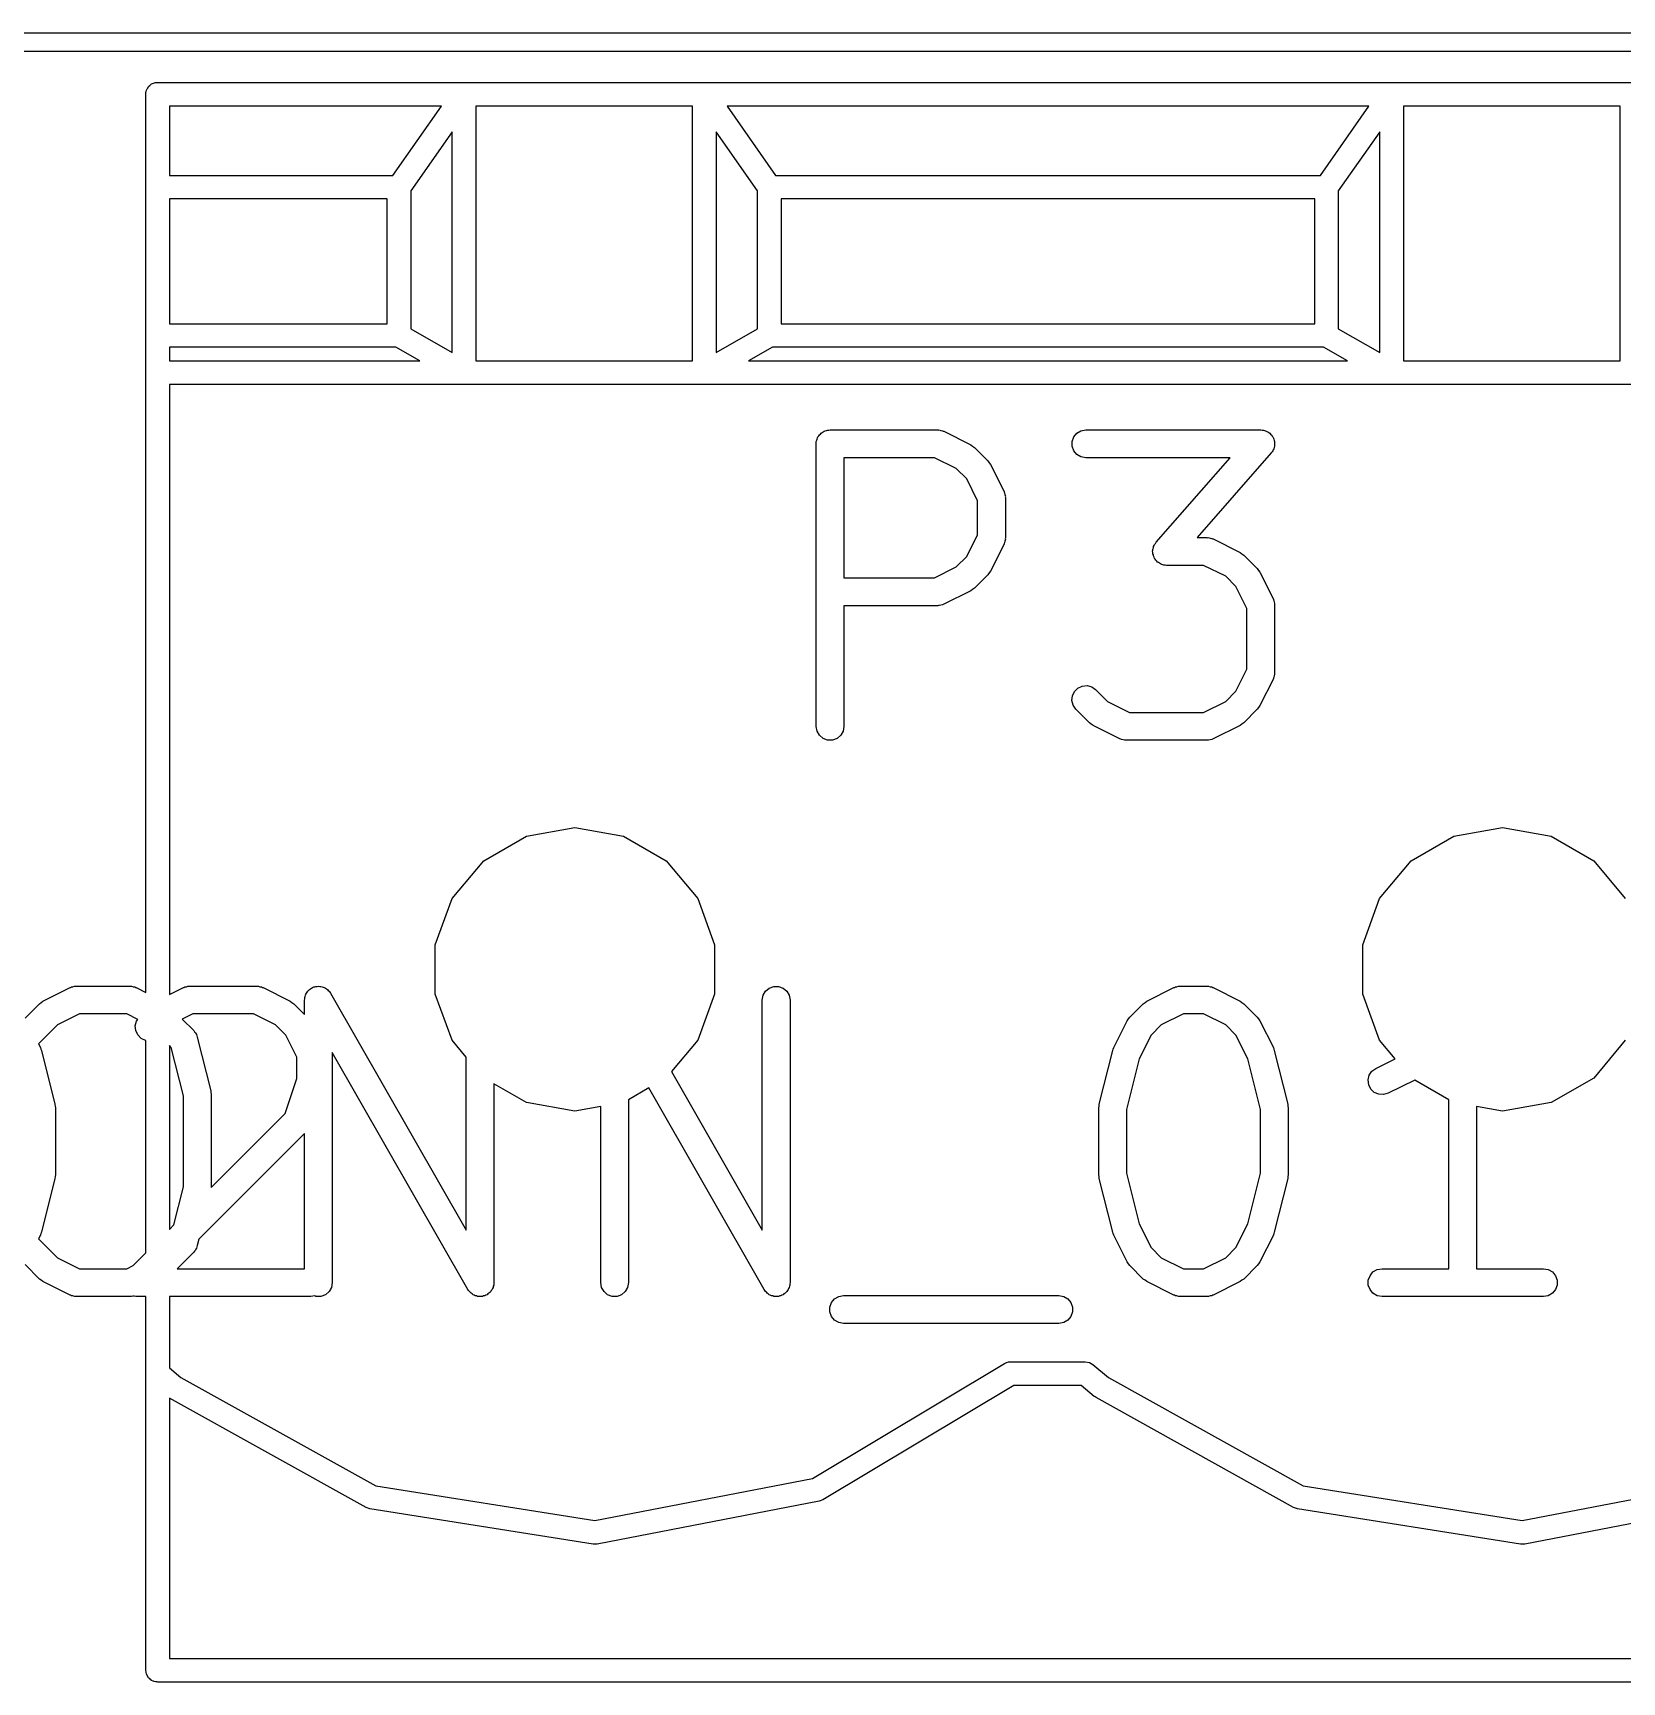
# Model space of a CAD drawing. Extents: x 10 to 287, y -200 to -10.
# Drawn here: x 142.58 to 151.14, y -38.84 to -29.95 of the extents above; entities that cross this region are included whole.
import ezdxf

# ---------------------------------------------------------------- set-up
doc = ezdxf.new("R2010")
doc.units = 0
doc.header["$MEASUREMENT"] = 0
doc.layers.add('BLACK', color=7, linetype='CONTINUOUS')

msp = doc.modelspace()

# ---------------------------------------------------------------- linework, layer by layer
at = {"layer": 'Black'}
for p, q in [((74.5, -29.95), (212, -29.95)), ((211.95, -30.05), (74.55, -30.05)), ((143.201, -30.2392), (143.208, -30.2332)), ((143.208, -30.2332), (143.209, -30.2324)), ((143.209, -30.2324), (143.21, -30.2318)), ((143.21, -30.2318), (143.218, -30.225)), ((143.218, -30.225), (143.228, -30.2214)), ((143.228, -30.2213), (143.239, -30.2175)), ((143.228, -30.2214), (143.228, -30.2213)), ((143.228, -30.2213), (143.228, -30.2213)), ((143.239, -30.2175), (143.261, -30.2175)), ((143.261, -30.2175), (143.261, -30.2175)), ((143.261, -30.2175), (144.902, -30.2175)), ((144.902, -30.2175), (146.198, -30.2175)), ((146.198, -30.2175), (149.449, -30.2175)), ((149.449, -30.2175), (149.902, -30.2175)), ((149.902, -30.2175), (151.198, -30.2175)), ((143.186, -30.28), (143.187, -30.2745)), ((143.186, -35.1241), (143.186, -30.28)), ((143.187, -30.27), (143.189, -30.2657)), ((143.187, -30.2745), (143.187, -30.27)), ((143.189, -30.2657), (143.19, -30.2583)), ((143.19, -30.2583), (143.194, -30.2518)), ((143.194, -30.2518), (143.195, -30.2492)), ((143.195, -30.2492), (143.197, -30.2472)), ((143.197, -30.2472), (143.201, -30.2392)), ((143.314, -30.3445), (143.314, -30.7179)), ((144.78, -30.3445), (143.314, -30.3445)), ((144.519, -30.7179), (144.78, -30.3445)), ((144.966, -30.3445), (144.966, -31.7186)), ((146.134, -30.3445), (144.966, -30.3445)), ((146.134, -31.7186), (146.134, -30.3445)), ((146.651, -30.3445), (146.32, -30.3445)), ((146.32, -30.3445), (146.581, -30.7179)), ((149.78, -30.3445), (146.651, -30.3445)), ((149.519, -30.7179), (149.78, -30.3445)), ((149.966, -30.3445), (149.966, -31.7186)), ((151.134, -30.3445), (149.966, -30.3445)), ((151.134, -31.7186), (151.134, -30.3445)), ((144.839, -30.4823), (144.615, -30.8014)), ((144.839, -31.6726), (144.839, -30.4823)), ((146.485, -30.8014), (146.261, -30.4823)), ((146.261, -30.4823), (146.261, -31.6726)), ((149.839, -30.4823), (149.615, -30.8014)), ((149.839, -31.6726), (149.839, -30.4823)), ((143.314, -30.7179), (144.519, -30.7179)), ((146.581, -30.7179), (149.449, -30.7179)), ((149.449, -30.7179), (149.519, -30.7179)), ((143.314, -30.8449), (143.314, -31.518)), ((144.488, -30.8449), (143.314, -30.8449)), ((144.488, -31.518), (144.488, -30.8449)), ((144.615, -30.8014), (144.615, -31.5447)), ((146.485, -31.5447), (146.485, -30.8014)), ((146.651, -30.8449), (146.612, -30.8449)), ((146.612, -30.8449), (146.612, -31.518)), ((149.449, -30.8449), (146.651, -30.8449)), ((149.488, -30.8449), (149.449, -30.8449)), ((149.488, -31.518), (149.488, -30.8449)), ((149.615, -30.8014), (149.615, -31.5447)), ((143.314, -31.518), (144.488, -31.518)), ((144.615, -31.5447), (144.839, -31.6726)), ((146.261, -31.6726), (146.485, -31.5447)), ((146.612, -31.518), (149.449, -31.518)), ((149.449, -31.518), (149.488, -31.518)), ((149.615, -31.5447), (149.839, -31.6726)), ((144.535, -31.645), (143.314, -31.645)), ((143.314, -31.645), (143.314, -31.7186)), ((144.664, -31.7186), (144.535, -31.645)), ((146.565, -31.645), (146.436, -31.7186)), ((146.651, -31.645), (146.565, -31.645)), ((149.535, -31.645), (146.651, -31.645)), ((149.664, -31.7186), (149.535, -31.645)), ((143.314, -31.7186), (144.552, -31.7186)), ((144.552, -31.7186), (144.664, -31.7186)), ((144.966, -31.7186), (146.134, -31.7186)), ((146.436, -31.7186), (146.548, -31.7186)), ((146.548, -31.7186), (149.449, -31.7186)), ((149.449, -31.7186), (149.552, -31.7186)), ((149.552, -31.7186), (149.664, -31.7186)), ((149.966, -31.7186), (151.134, -31.7186)), ((144.552, -31.8456), (143.314, -31.8456)), ((143.314, -31.8456), (143.314, -35.1361)), ((144.902, -31.8456), (144.552, -31.8456)), ((146.198, -31.8456), (144.902, -31.8456)), ((146.548, -31.8456), (146.198, -31.8456)), ((146.651, -31.8456), (146.548, -31.8456)), ((149.552, -31.8456), (146.651, -31.8456)), ((149.902, -31.8456), (149.552, -31.8456)), ((151.198, -31.8456), (149.902, -31.8456)), ((146.827, -32.108), (146.833, -32.1047)), ((146.833, -32.1047), (146.838, -32.1005)), ((146.838, -32.1005), (146.844, -32.0982)), ((146.844, -32.0982), (146.849, -32.095)), ((146.849, -32.095), (146.856, -32.0938)), ((146.856, -32.0938), (146.862, -32.0916)), ((146.862, -32.0916), (146.869, -32.0916)), ((146.869, -32.0916), (146.875, -32.0904)), ((146.875, -32.0904), (147.456, -32.0904)), ((147.456, -32.0904), (147.46, -32.0912)), ((147.46, -32.0912), (147.464, -32.0909)), ((147.464, -32.0909), (147.473, -32.0934)), ((147.473, -32.0934), (147.481, -32.095)), ((147.481, -32.095), (147.485, -32.0971)), ((147.485, -32.0971), (147.489, -32.0983)), ((147.489, -32.0983), (147.634, -32.1709)), ((148.206, -32.108), (148.228, -32.095)), ((148.228, -32.095), (148.254, -32.0904)), ((148.254, -32.0904), (149.197, -32.0904)), ((149.197, -32.0904), (149.205, -32.0917)), ((149.205, -32.0917), (149.212, -32.0919)), ((149.212, -32.0919), (149.217, -32.0939)), ((149.217, -32.0939), (149.223, -32.095)), ((149.223, -32.095), (149.229, -32.0986)), ((149.229, -32.0986), (149.236, -32.1013)), ((149.236, -32.1013), (149.241, -32.1051)), ((146.8, -32.1654), (146.801, -32.159)), ((146.8, -33.6894), (146.8, -32.1654)), ((146.801, -32.1524), (146.804, -32.1462)), ((146.801, -32.159), (146.801, -32.1524)), ((146.804, -32.1462), (146.805, -32.1398)), ((146.805, -32.1398), (146.808, -32.1341)), ((146.808, -32.1341), (146.81, -32.1279)), ((146.81, -32.1279), (146.814, -32.1229)), ((146.814, -32.1229), (146.818, -32.1172)), ((146.818, -32.1172), (146.823, -32.113)), ((146.823, -32.113), (146.827, -32.108)), ((147.634, -32.1709), (147.644, -32.1781)), ((147.644, -32.1781), (147.654, -32.185)), ((147.654, -32.185), (147.726, -32.2575)), ((148.18, -32.1524), (148.189, -32.1279)), ((148.18, -32.1785), (148.18, -32.1524)), ((148.189, -32.2029), (148.18, -32.1785)), ((148.189, -32.1279), (148.206, -32.108)), ((149.241, -32.1051), (149.246, -32.108)), ((149.246, -32.108), (149.25, -32.1136)), ((149.25, -32.1136), (149.256, -32.1184)), ((149.256, -32.1184), (149.259, -32.1235)), ((149.259, -32.1235), (149.262, -32.1279)), ((149.262, -32.1279), (149.265, -32.1348)), ((149.267, -32.1925), (149.264, -32.1975)), ((149.265, -32.1348), (149.268, -32.1412)), ((149.269, -32.1853), (149.267, -32.1925)), ((149.268, -32.1412), (149.269, -32.147)), ((149.269, -32.147), (149.271, -32.1524)), ((149.271, -32.1785), (149.269, -32.1853)), ((149.271, -32.1524), (149.271, -32.1597)), ((149.271, -32.1597), (149.272, -32.167)), ((149.272, -32.167), (149.271, -32.1727)), ((149.271, -32.1727), (149.271, -32.1785)), ((146.95, -32.2404), (146.95, -32.8887)), ((147.438, -32.2404), (146.95, -32.2404)), ((147.556, -32.2996), (147.438, -32.2404)), ((147.726, -32.2575), (147.733, -32.2674)), ((147.733, -32.2674), (147.741, -32.277)), ((147.741, -32.277), (147.813, -32.4222)), ((148.206, -32.2229), (148.189, -32.2029)), ((148.228, -32.2359), (148.206, -32.2229)), ((148.254, -32.2404), (148.228, -32.2359)), ((149.032, -32.2404), (148.254, -32.2404)), ((148.633, -32.6966), (149.032, -32.2404)), ((149.254, -32.2148), (148.855, -32.671)), ((149.258, -32.2085), (149.254, -32.2148)), ((149.262, -32.2029), (149.258, -32.2085)), ((149.264, -32.1975), (149.262, -32.2029)), ((147.612, -32.355), (147.556, -32.2996)), ((147.671, -32.4734), (147.612, -32.355)), ((147.813, -32.4222), (147.814, -32.4263)), ((147.814, -32.4263), (147.816, -32.4301)), ((147.816, -32.4301), (147.818, -32.4387)), ((147.818, -32.4387), (147.821, -32.4471)), ((147.821, -32.4471), (147.82, -32.4515)), ((147.82, -32.4515), (147.821, -32.4557)), ((147.821, -32.4557), (147.821, -32.6734)), ((147.671, -32.6557), (147.671, -32.4734)), ((147.612, -32.7741), (147.671, -32.6557)), ((147.813, -32.707), (147.741, -32.8521)), ((147.814, -32.7028), (147.813, -32.707)), ((147.816, -32.6991), (147.814, -32.7028)), ((147.818, -32.6904), (147.816, -32.6991)), ((147.821, -32.682), (147.818, -32.6904)), ((147.821, -32.6734), (147.82, -32.6777)), ((147.82, -32.6777), (147.821, -32.682)), ((148.616, -32.733), (148.618, -32.7261)), ((148.618, -32.7261), (148.619, -32.7189)), ((148.619, -32.7189), (148.622, -32.7139)), ((148.622, -32.7139), (148.624, -32.7085)), ((148.624, -32.7085), (148.629, -32.7029)), ((148.629, -32.7029), (148.633, -32.6966)), ((148.855, -32.671), (148.907, -32.671)), ((148.907, -32.671), (148.911, -32.6718)), ((148.911, -32.6718), (148.916, -32.6715)), ((148.916, -32.6715), (148.924, -32.674)), ((148.924, -32.674), (148.933, -32.6755)), ((148.933, -32.6755), (148.937, -32.6777)), ((148.937, -32.6777), (148.941, -32.6789)), ((148.941, -32.6789), (149.086, -32.7515)), ((147.556, -32.8295), (147.612, -32.7741)), ((148.614, -32.7444), (148.616, -32.7388)), ((148.616, -32.7517), (148.614, -32.7444)), ((148.616, -32.7388), (148.616, -32.733)), ((148.616, -32.759), (148.616, -32.7517)), ((148.618, -32.7645), (148.616, -32.759)), ((148.618, -32.7702), (148.618, -32.7645)), ((148.622, -32.7766), (148.618, -32.7702)), ((148.624, -32.7835), (148.622, -32.7766)), ((148.628, -32.7879), (148.624, -32.7835)), ((148.631, -32.793), (148.628, -32.7879)), ((148.637, -32.7978), (148.631, -32.793)), ((148.641, -32.8035), (148.637, -32.7978)), ((148.646, -32.8063), (148.641, -32.8035)), ((148.651, -32.8102), (148.646, -32.8063)), ((148.657, -32.8128), (148.651, -32.8102)), ((148.664, -32.8165), (148.657, -32.8128)), ((149.086, -32.7515), (149.095, -32.7586)), ((149.095, -32.7586), (149.105, -32.7655)), ((149.105, -32.7655), (149.178, -32.8381)), ((146.95, -32.8887), (147.438, -32.8887)), ((147.438, -32.8887), (147.556, -32.8295)), ((147.726, -32.8716), (147.654, -32.9442)), ((147.733, -32.8618), (147.726, -32.8716)), ((147.741, -32.8521), (147.733, -32.8618)), ((148.669, -32.8175), (148.664, -32.8165)), ((148.675, -32.8196), (148.669, -32.8175)), ((148.682, -32.8197), (148.675, -32.8196)), ((148.689, -32.821), (148.682, -32.8197)), ((148.889, -32.821), (148.689, -32.821)), ((149.008, -32.8802), (148.889, -32.821)), ((149.063, -32.9356), (149.008, -32.8802)), ((149.178, -32.8381), (149.185, -32.848)), ((149.185, -32.848), (149.192, -32.8576)), ((149.192, -32.8576), (149.265, -33.0027)), ((147.634, -32.9582), (147.489, -33.0308)), ((147.644, -32.9511), (147.634, -32.9582)), ((147.654, -32.9442), (147.644, -32.9511)), ((149.122, -33.054), (149.063, -32.9356)), ((147.456, -33.0387), (146.95, -33.0387)), ((146.95, -33.0387), (146.95, -33.6894)), ((147.46, -33.038), (147.456, -33.0387)), ((147.464, -33.0382), (147.46, -33.038)), ((147.473, -33.0357), (147.464, -33.0382)), ((147.481, -33.0342), (147.473, -33.0357)), ((147.485, -33.032), (147.481, -33.0342)), ((147.489, -33.0308), (147.485, -33.032)), ((149.122, -33.3814), (149.122, -33.054)), ((149.265, -33.0027), (149.266, -33.0069)), ((149.266, -33.0069), (149.268, -33.0106)), ((149.268, -33.0106), (149.269, -33.0193)), ((149.269, -33.0193), (149.272, -33.0277)), ((149.272, -33.0277), (149.272, -33.032)), ((149.272, -33.032), (149.272, -33.0363)), ((149.272, -33.0363), (149.272, -33.3991)), ((149.063, -33.4999), (149.122, -33.3814)), ((149.265, -33.4327), (149.192, -33.5778)), ((149.266, -33.4285), (149.265, -33.4327)), ((149.268, -33.4248), (149.266, -33.4285)), ((149.269, -33.4161), (149.268, -33.4248)), ((149.272, -33.4077), (149.269, -33.4161)), ((149.272, -33.3991), (149.272, -33.4034)), ((149.272, -33.4034), (149.272, -33.4077)), ((148.179, -33.5508), (148.182, -33.5249)), ((148.182, -33.5249), (148.193, -33.5013)), ((148.193, -33.5013), (148.211, -33.4828)), ((148.211, -33.4828), (148.235, -33.4718)), ((148.235, -33.4718), (148.261, -33.4696)), ((148.261, -33.4696), (148.286, -33.4763)), ((148.286, -33.4763), (148.307, -33.4913)), ((148.307, -33.4913), (148.371, -33.5552)), ((149.008, -33.5552), (149.063, -33.4999)), ((148.186, -33.576), (148.179, -33.5508)), ((148.201, -33.5973), (148.186, -33.576)), ((148.274, -33.6699), (148.201, -33.5973)), ((148.371, -33.5552), (148.489, -33.6144)), ((148.489, -33.6144), (148.889, -33.6144)), ((148.889, -33.6144), (149.008, -33.5552)), ((149.178, -33.5973), (149.105, -33.6699)), ((149.185, -33.5875), (149.178, -33.5973)), ((149.192, -33.5778), (149.185, -33.5875)), ((146.805, -33.7151), (146.8, -33.6894)), ((146.95, -33.6894), (146.946, -33.7151)), ((148.283, -33.6768), (148.274, -33.6699)), ((148.293, -33.6839), (148.283, -33.6768)), ((148.438, -33.7565), (148.293, -33.6839)), ((149.086, -33.6839), (148.941, -33.7565)), ((149.095, -33.6768), (149.086, -33.6839)), ((149.105, -33.6699), (149.095, -33.6768)), ((146.818, -33.7376), (146.805, -33.7151)), ((146.838, -33.7544), (146.818, -33.7376)), ((146.862, -33.7633), (146.838, -33.7544)), ((146.888, -33.7633), (146.862, -33.7633)), ((146.913, -33.7544), (146.888, -33.7633)), ((146.933, -33.7376), (146.913, -33.7544)), ((146.946, -33.7151), (146.933, -33.7376)), ((148.442, -33.7577), (148.438, -33.7565)), ((148.446, -33.7599), (148.442, -33.7577)), ((148.455, -33.7614), (148.446, -33.7599)), ((148.463, -33.7639), (148.455, -33.7614)), ((148.467, -33.7637), (148.463, -33.7639)), ((148.472, -33.7644), (148.467, -33.7637)), ((148.907, -33.7644), (148.472, -33.7644)), ((148.911, -33.7637), (148.907, -33.7644)), ((148.916, -33.7639), (148.911, -33.7637)), ((148.924, -33.7614), (148.916, -33.7639)), ((148.933, -33.7599), (148.924, -33.7614)), ((148.937, -33.7577), (148.933, -33.7599)), ((148.941, -33.7565), (148.937, -33.7577)), ((145.238, -34.2812), (145.5, -34.2351)), ((145.5, -34.2351), (145.762, -34.2812)), ((150.238, -34.2812), (150.5, -34.2351)), ((150.5, -34.2351), (150.762, -34.2812)), ((145.008, -34.414), (145.238, -34.2812)), ((145.762, -34.2812), (145.992, -34.414)), ((150.008, -34.414), (150.238, -34.2812)), ((150.762, -34.2812), (150.992, -34.414)), ((144.838, -34.6175), (145.008, -34.414)), ((145.992, -34.414), (146.162, -34.6175)), ((149.838, -34.6175), (150.008, -34.414)), ((150.992, -34.414), (151.162, -34.6175)), ((144.747, -34.8672), (144.838, -34.6175)), ((146.162, -34.6175), (146.253, -34.8672)), ((149.747, -34.8672), (149.838, -34.6175)), ((144.747, -35.1328), (144.747, -34.8672)), ((146.253, -34.8672), (146.253, -35.1328)), ((149.747, -35.1328), (149.747, -34.8672)), ((142.632, -35.1709), (142.778, -35.0983)), ((142.778, -35.0983), (142.782, -35.0971)), ((142.782, -35.0971), (142.785, -35.095)), ((142.785, -35.095), (142.794, -35.0934)), ((142.794, -35.0934), (142.803, -35.0909)), ((142.803, -35.0909), (142.807, -35.0912)), ((142.807, -35.0912), (142.811, -35.0904)), ((142.811, -35.0904), (143.101, -35.0904)), ((143.101, -35.0904), (143.106, -35.0912)), ((143.106, -35.0912), (143.11, -35.0909)), ((143.11, -35.0909), (143.118, -35.0934)), ((143.118, -35.0934), (143.127, -35.095)), ((143.127, -35.095), (143.131, -35.0971)), ((143.131, -35.0971), (143.135, -35.0983)), ((143.135, -35.0983), (143.186, -35.1241)), ((143.314, -35.1361), (143.389, -35.0983)), ((143.389, -35.0983), (143.393, -35.0971)), ((143.393, -35.0971), (143.397, -35.095)), ((143.397, -35.095), (143.406, -35.0934)), ((143.406, -35.0934), (143.414, -35.0909)), ((143.414, -35.0909), (143.418, -35.0912)), ((143.418, -35.0912), (143.423, -35.0904)), ((143.423, -35.0904), (143.785, -35.0904)), ((143.785, -35.0904), (143.79, -35.0912)), ((143.79, -35.0912), (143.794, -35.0909)), ((143.794, -35.0909), (143.802, -35.0934)), ((143.802, -35.0934), (143.811, -35.095)), ((143.811, -35.095), (143.815, -35.0971)), ((143.815, -35.0971), (143.819, -35.0983)), ((143.819, -35.0983), (143.964, -35.1709)), ((144.05, -35.1339), (144.053, -35.1276)), ((144.053, -35.1276), (144.057, -35.1228)), ((144.057, -35.1228), (144.06, -35.1172)), ((144.06, -35.1172), (144.065, -35.1129)), ((144.065, -35.1129), (144.069, -35.1078)), ((144.069, -35.1078), (144.075, -35.1046)), ((144.075, -35.1046), (144.08, -35.1005)), ((144.08, -35.1005), (144.086, -35.0982)), ((144.086, -35.0982), (144.092, -35.0948)), ((144.092, -35.0948), (144.098, -35.0938)), ((144.098, -35.0938), (144.104, -35.0916)), ((144.104, -35.0916), (144.111, -35.0916)), ((144.111, -35.0916), (144.118, -35.0904)), ((144.118, -35.0904), (144.124, -35.0916)), ((144.124, -35.0916), (144.13, -35.0916)), ((144.13, -35.0916), (144.137, -35.0939)), ((144.137, -35.0939), (144.143, -35.0951)), ((144.143, -35.0951), (144.149, -35.0983)), ((144.149, -35.0983), (144.155, -35.1005)), ((144.155, -35.1005), (144.16, -35.1048)), ((144.16, -35.1048), (144.166, -35.1082)), ((144.166, -35.1082), (144.17, -35.1131)), ((144.17, -35.1131), (144.175, -35.1172)), ((144.175, -35.1172), (144.178, -35.123)), ((144.178, -35.123), (144.183, -35.1282)), ((144.183, -35.1282), (144.913, -36.407)), ((146.514, -35.1398), (146.527, -35.1172)), ((146.527, -35.1172), (146.547, -35.1005)), ((146.547, -35.1005), (146.572, -35.0916)), ((146.572, -35.0916), (146.598, -35.0916)), ((146.598, -35.0916), (146.622, -35.1005)), ((146.622, -35.1005), (146.642, -35.1172)), ((146.642, -35.1172), (146.655, -35.1398)), ((148.583, -35.1709), (148.728, -35.0983)), ((148.728, -35.0983), (148.733, -35.0971)), ((148.733, -35.0971), (148.736, -35.095)), ((148.736, -35.095), (148.745, -35.0934)), ((148.745, -35.0934), (148.753, -35.0909)), ((148.753, -35.0909), (148.758, -35.0912)), ((148.758, -35.0912), (148.762, -35.0904)), ((148.762, -35.0904), (148.907, -35.0904)), ((148.907, -35.0904), (148.911, -35.0912)), ((148.911, -35.0912), (148.916, -35.0909)), ((148.916, -35.0909), (148.924, -35.0934)), ((148.924, -35.0934), (148.933, -35.095)), ((148.933, -35.095), (148.937, -35.0971)), ((148.937, -35.0971), (148.941, -35.0983)), ((148.941, -35.0983), (149.086, -35.1709)), ((142.536, -35.2624), (142.613, -35.185)), ((142.613, -35.185), (142.623, -35.1781)), ((142.623, -35.1781), (142.632, -35.1709)), ((143.964, -35.1709), (143.974, -35.1781)), ((143.974, -35.1781), (143.984, -35.185)), ((143.984, -35.185), (144.042, -35.2438)), ((144.042, -35.1654), (144.044, -35.1588)), ((144.042, -35.2438), (144.042, -35.1654)), ((144.044, -35.1521), (144.046, -35.1461)), ((144.044, -35.1588), (144.044, -35.1521)), ((144.046, -35.1461), (144.047, -35.1398)), ((144.047, -35.1398), (144.05, -35.1339)), ((144.838, -35.3825), (144.747, -35.1328)), ((146.253, -35.1328), (146.162, -35.3825)), ((146.51, -35.1654), (146.514, -35.1398)), ((146.51, -36.407), (146.51, -35.1654)), ((146.655, -35.1398), (146.66, -35.1654)), ((146.66, -35.1654), (146.66, -36.6894)), ((148.491, -35.2575), (148.564, -35.185)), ((148.564, -35.185), (148.574, -35.1781)), ((148.574, -35.1781), (148.583, -35.1709)), ((149.086, -35.1709), (149.095, -35.1781)), ((149.095, -35.1781), (149.105, -35.185)), ((149.105, -35.185), (149.178, -35.2575)), ((149.838, -35.3825), (149.747, -35.1328)), ((142.71, -35.2996), (142.608, -35.4016)), ((142.829, -35.2404), (142.71, -35.2996)), ((143.084, -35.2404), (142.829, -35.2404)), ((143.143, -35.2701), (143.084, -35.2404)), ((143.13, -35.304), (143.137, -35.2789)), ((143.132, -35.33), (143.13, -35.304)), ((143.137, -35.2789), (143.143, -35.2701)), ((143.44, -35.2404), (143.383, -35.2688)), ((143.383, -35.2688), (143.445, -35.3301)), ((143.768, -35.2404), (143.44, -35.2404)), ((143.886, -35.2996), (143.768, -35.2404)), ((143.942, -35.355), (143.886, -35.2996)), ((148.405, -35.4222), (148.477, -35.277)), ((148.477, -35.277), (148.484, -35.2674)), ((148.484, -35.2674), (148.491, -35.2575)), ((148.661, -35.2996), (148.606, -35.355)), ((148.78, -35.2404), (148.661, -35.2996)), ((148.889, -35.2404), (148.78, -35.2404)), ((149.008, -35.2996), (148.889, -35.2404)), ((149.063, -35.355), (149.008, -35.2996)), ((149.178, -35.2575), (149.185, -35.2674)), ((149.185, -35.2674), (149.192, -35.277)), ((149.192, -35.277), (149.265, -35.4222)), ((143.143, -35.3536), (143.132, -35.33)), ((143.162, -35.372), (143.143, -35.3536)), ((143.185, -35.383), (143.162, -35.372)), ((143.186, -35.3831), (143.185, -35.383)), ((143.186, -36.5291), (143.186, -35.3831)), ((143.445, -35.3301), (143.449, -35.336)), ((143.449, -35.336), (143.454, -35.3412)), ((143.454, -35.3412), (143.456, -35.3466)), ((143.456, -35.3466), (143.46, -35.3514)), ((143.46, -35.3514), (143.462, -35.3584)), ((143.462, -35.3584), (143.464, -35.365)), ((143.464, -35.365), (143.537, -35.6552)), ((144.001, -35.4734), (143.942, -35.355)), ((144.913, -35.4727), (144.838, -35.3825)), ((146.162, -35.3825), (146.021, -35.5512)), ((148.606, -35.355), (148.542, -35.4819)), ((149.127, -35.4819), (149.063, -35.355)), ((149.921, -35.4818), (149.838, -35.3825)), ((151.162, -35.3825), (150.992, -35.586)), ((142.608, -35.4016), (142.619, -35.4222)), ((142.619, -35.4222), (142.621, -35.43)), ((142.621, -35.43), (142.624, -35.4375)), ((142.624, -35.4375), (142.697, -35.7278)), ((143.324, -35.4215), (143.314, -35.411)), ((143.314, -35.411), (143.314, -36.4021)), ((143.389, -35.6827), (143.324, -35.4215)), ((144.001, -35.5887), (144.001, -35.4734)), ((144.923, -36.7266), (144.192, -35.4478)), ((144.192, -35.4478), (144.192, -36.6894)), ((144.913, -36.407), (144.913, -35.4727)), ((148.326, -35.7278), (148.399, -35.4375)), ((148.399, -35.4375), (148.402, -35.43)), ((148.402, -35.43), (148.405, -35.4222)), ((148.542, -35.4819), (148.474, -35.7552)), ((149.195, -35.7552), (149.127, -35.4819)), ((149.265, -35.4222), (149.267, -35.43)), ((149.267, -35.43), (149.27, -35.4375)), ((149.27, -35.4375), (149.343, -35.7278)), ((149.817, -35.5338), (149.921, -35.4818)), ((146.021, -35.5512), (146.51, -36.407)), ((149.776, -35.5964), (149.782, -35.571)), ((149.782, -35.571), (149.796, -35.5493)), ((149.796, -35.5493), (149.817, -35.5338)), ((143.537, -35.6552), (143.538, -35.6644)), ((143.938, -35.7781), (144.001, -35.5887)), ((145.238, -35.7188), (145.063, -35.6177)), ((145.063, -35.6177), (145.063, -36.6894)), ((145.899, -35.6397), (145.789, -35.703)), ((146.52, -36.7266), (145.899, -35.6397)), ((149.779, -35.6222), (149.776, -35.5964)), ((149.79, -35.6455), (149.779, -35.6222)), ((149.809, -35.6634), (149.79, -35.6455)), ((150.027, -35.5966), (149.884, -35.6679)), ((150.211, -35.703), (150.027, -35.5966)), ((150.992, -35.586), (150.762, -35.7188)), ((142.697, -35.7278), (142.698, -35.737)), ((142.698, -35.737), (142.699, -35.746)), ((142.699, -35.746), (142.699, -36.1089)), ((143.389, -36.1722), (143.389, -35.6827)), ((143.538, -35.6644), (143.539, -35.6734)), ((143.539, -35.6734), (143.539, -36.1764)), ((145.5, -35.7649), (145.238, -35.7188)), ((145.639, -35.7404), (145.5, -35.7649)), ((145.639, -36.6894), (145.639, -35.7404)), ((145.789, -35.703), (145.789, -36.6894)), ((148.324, -35.746), (148.326, -35.737)), ((148.324, -36.1089), (148.324, -35.746)), ((148.326, -35.737), (148.326, -35.7278)), ((149.343, -35.7278), (149.343, -35.737)), ((149.343, -35.737), (149.345, -35.746)), ((149.345, -35.746), (149.345, -36.1089)), ((149.833, -35.6738), (149.809, -35.6634)), ((149.859, -35.6754), (149.833, -35.6738)), ((149.884, -35.6679), (149.859, -35.6754)), ((150.211, -36.6144), (150.211, -35.703)), ((150.5, -35.7649), (150.361, -35.7404)), ((150.361, -35.7404), (150.361, -36.6144)), ((150.762, -35.7188), (150.5, -35.7649)), ((143.539, -36.1764), (143.938, -35.7781)), ((148.474, -35.7552), (148.474, -36.0996)), ((149.195, -36.0996), (149.195, -35.7552)), ((144.042, -35.8854), (143.473, -36.4544)), ((144.042, -36.6144), (144.042, -35.8854)), ((148.474, -36.0996), (148.542, -36.373)), ((149.127, -36.373), (149.195, -36.0996)), ((142.697, -36.127), (142.624, -36.4173)), ((142.698, -36.1179), (142.697, -36.127)), ((142.699, -36.1089), (142.698, -36.1179)), ((143.338, -36.3778), (143.389, -36.1722)), ((148.326, -36.1179), (148.324, -36.1089)), ((148.326, -36.127), (148.326, -36.1179)), ((148.399, -36.4173), (148.326, -36.127)), ((149.343, -36.127), (149.27, -36.4173)), ((149.345, -36.1089), (149.343, -36.1179)), ((149.343, -36.1179), (149.343, -36.127)), ((148.542, -36.373), (148.606, -36.4999)), ((149.063, -36.4999), (149.127, -36.373)), ((142.619, -36.4327), (142.608, -36.4533)), ((142.608, -36.4533), (142.71, -36.5552)), ((142.621, -36.4248), (142.619, -36.4327)), ((142.624, -36.4173), (142.621, -36.4248)), ((143.314, -36.4021), (143.338, -36.3778)), ((143.473, -36.4544), (143.464, -36.4899)), ((148.402, -36.4248), (148.399, -36.4173)), ((148.405, -36.4327), (148.402, -36.4248)), ((148.477, -36.5778), (148.405, -36.4327)), ((149.265, -36.4327), (149.192, -36.5778)), ((149.267, -36.4248), (149.265, -36.4327)), ((149.27, -36.4173), (149.267, -36.4248)), ((143.119, -36.5969), (143.186, -36.5291)), ((143.445, -36.5247), (143.355, -36.6144)), ((143.449, -36.5189), (143.445, -36.5247)), ((143.454, -36.5137), (143.449, -36.5189)), ((143.456, -36.5083), (143.454, -36.5137)), ((143.46, -36.5034), (143.456, -36.5083)), ((143.462, -36.4965), (143.46, -36.5034)), ((143.464, -36.4899), (143.462, -36.4965)), ((148.606, -36.4999), (148.661, -36.5552)), ((149.008, -36.5552), (149.063, -36.4999)), ((142.613, -36.6699), (142.536, -36.5925)), ((142.71, -36.5552), (142.829, -36.6144)), ((142.829, -36.6144), (143.084, -36.6144)), ((143.084, -36.6144), (143.119, -36.5969)), ((143.355, -36.6144), (144.042, -36.6144)), ((148.484, -36.5875), (148.477, -36.5778)), ((148.491, -36.5973), (148.484, -36.5875)), ((148.564, -36.6699), (148.491, -36.5973)), ((148.661, -36.5552), (148.78, -36.6144)), ((148.78, -36.6144), (148.889, -36.6144)), ((148.889, -36.6144), (149.008, -36.5552)), ((149.178, -36.5973), (149.105, -36.6699)), ((149.185, -36.5875), (149.178, -36.5973)), ((149.192, -36.5778), (149.185, -36.5875)), ((149.786, -36.6519), (149.802, -36.632)), ((149.802, -36.632), (149.825, -36.619)), ((149.825, -36.619), (149.851, -36.6144)), ((149.851, -36.6144), (150.211, -36.6144)), ((150.361, -36.6144), (150.721, -36.6144)), ((150.721, -36.6144), (150.747, -36.619)), ((150.747, -36.619), (150.77, -36.632)), ((150.77, -36.632), (150.786, -36.6519)), ((142.623, -36.6768), (142.613, -36.6699)), ((142.632, -36.6839), (142.623, -36.6768)), ((142.778, -36.7565), (142.632, -36.6839)), ((144.188, -36.7151), (144.175, -36.7376)), ((144.192, -36.6894), (144.188, -36.7151)), ((144.927, -36.7318), (144.923, -36.7266)), ((145.053, -36.7272), (145.049, -36.7321)), ((145.055, -36.7209), (145.053, -36.7272)), ((145.059, -36.7151), (145.055, -36.7209)), ((145.06, -36.7088), (145.059, -36.7151)), ((145.062, -36.7028), (145.06, -36.7088)), ((145.063, -36.6894), (145.062, -36.6961)), ((145.062, -36.6961), (145.062, -36.7028)), ((145.644, -36.7151), (145.639, -36.6894)), ((145.657, -36.7376), (145.644, -36.7151)), ((145.784, -36.7151), (145.771, -36.7376)), ((145.789, -36.6894), (145.784, -36.7151)), ((146.524, -36.7318), (146.52, -36.7266)), ((146.65, -36.7272), (146.646, -36.7321)), ((146.652, -36.7209), (146.65, -36.7272)), ((146.655, -36.7151), (146.652, -36.7209)), ((146.656, -36.7088), (146.655, -36.7151)), ((146.659, -36.7028), (146.656, -36.7088)), ((146.66, -36.6894), (146.659, -36.6961)), ((146.659, -36.6961), (146.659, -36.7028)), ((148.574, -36.6768), (148.564, -36.6699)), ((148.583, -36.6839), (148.574, -36.6768)), ((148.728, -36.7565), (148.583, -36.6839)), ((149.086, -36.6839), (148.941, -36.7565)), ((149.095, -36.6768), (149.086, -36.6839)), ((149.105, -36.6699), (149.095, -36.6768)), ((149.777, -36.6764), (149.786, -36.6519)), ((149.777, -36.7025), (149.777, -36.6764)), ((149.786, -36.7269), (149.777, -36.7025)), ((149.802, -36.7469), (149.786, -36.7269)), ((150.786, -36.7269), (150.77, -36.7469)), ((150.786, -36.6519), (150.795, -36.6764)), ((150.795, -36.7025), (150.786, -36.7269)), ((150.795, -36.6764), (150.795, -36.7025)), ((142.782, -36.7577), (142.778, -36.7565)), ((142.785, -36.7599), (142.782, -36.7577)), ((142.794, -36.7614), (142.785, -36.7599)), ((142.803, -36.7639), (142.794, -36.7614)), ((142.807, -36.7637), (142.803, -36.7639)), ((142.811, -36.7644), (142.807, -36.7637)), ((143.101, -36.7644), (142.811, -36.7644)), ((143.106, -36.7637), (143.101, -36.7644)), ((143.11, -36.7639), (143.106, -36.7637)), ((143.116, -36.7621), (143.11, -36.7639)), ((143.123, -36.7627), (143.116, -36.7621)), ((143.132, -36.7644), (143.123, -36.7627)), ((143.186, -36.7644), (143.132, -36.7644)), ((143.186, -38.78), (143.186, -36.7644)), ((144.076, -36.7644), (143.314, -36.7644)), ((143.314, -36.7644), (143.314, -37.1489)), ((144.097, -36.7606), (144.076, -36.7644)), ((144.104, -36.7633), (144.097, -36.7606)), ((144.13, -36.7633), (144.104, -36.7633)), ((144.155, -36.7544), (144.13, -36.7633)), ((144.175, -36.7376), (144.155, -36.7544)), ((144.931, -36.7376), (144.927, -36.7318)), ((144.936, -36.7417), (144.931, -36.7376)), ((144.94, -36.7467), (144.936, -36.7417)), ((144.946, -36.7501), (144.94, -36.7467)), ((144.951, -36.7544), (144.946, -36.7501)), ((144.957, -36.7566), (144.951, -36.7544)), ((144.962, -36.7598), (144.957, -36.7566)), ((144.969, -36.761), (144.962, -36.7598)), ((144.975, -36.7633), (144.969, -36.761)), ((144.982, -36.7633), (144.975, -36.7633)), ((144.988, -36.7644), (144.982, -36.7633)), ((144.995, -36.7633), (144.988, -36.7644)), ((145.001, -36.7633), (144.995, -36.7633)), ((145.007, -36.7611), (145.001, -36.7633)), ((145.014, -36.76), (145.007, -36.7611)), ((145.019, -36.7567), (145.014, -36.76)), ((145.026, -36.7544), (145.019, -36.7567)), ((145.031, -36.7503), (145.026, -36.7544)), ((145.036, -36.7471), (145.031, -36.7503)), ((145.041, -36.742), (145.036, -36.7471)), ((145.046, -36.7376), (145.041, -36.742)), ((145.049, -36.7321), (145.046, -36.7376)), ((145.676, -36.7544), (145.657, -36.7376)), ((145.701, -36.7633), (145.676, -36.7544)), ((145.727, -36.7633), (145.701, -36.7633)), ((145.751, -36.7544), (145.727, -36.7633)), ((145.771, -36.7376), (145.751, -36.7544)), ((146.527, -36.7376), (146.524, -36.7318)), ((146.532, -36.7417), (146.527, -36.7376)), ((146.536, -36.7467), (146.532, -36.7417)), ((146.542, -36.7501), (146.536, -36.7467)), ((146.547, -36.7544), (146.542, -36.7501)), ((146.553, -36.7566), (146.547, -36.7544)), ((146.559, -36.7598), (146.553, -36.7566)), ((146.566, -36.761), (146.559, -36.7598)), ((146.572, -36.7633), (146.566, -36.761)), ((146.578, -36.7633), (146.572, -36.7633)), ((146.585, -36.7644), (146.578, -36.7633)), ((146.591, -36.7633), (146.585, -36.7644)), ((146.598, -36.7633), (146.591, -36.7633)), ((146.604, -36.7611), (146.598, -36.7633)), ((146.61, -36.76), (146.604, -36.7611)), ((146.616, -36.7567), (146.61, -36.76)), ((146.622, -36.7544), (146.616, -36.7567)), ((146.627, -36.7503), (146.622, -36.7544)), ((146.633, -36.7471), (146.627, -36.7503)), ((146.637, -36.742), (146.633, -36.7471)), ((146.642, -36.7376), (146.637, -36.742)), ((146.646, -36.7321), (146.642, -36.7376)), ((146.874, -36.8215), (146.883, -36.7971)), ((146.883, -36.7971), (146.9, -36.7771)), ((146.9, -36.7771), (146.922, -36.7641)), ((146.922, -36.7641), (146.948, -36.7596)), ((146.948, -36.7596), (148.109, -36.7596)), ((148.109, -36.7596), (148.135, -36.7641)), ((148.135, -36.7641), (148.157, -36.7771)), ((148.157, -36.7771), (148.174, -36.7971)), ((148.174, -36.7971), (148.183, -36.8215)), ((148.733, -36.7577), (148.728, -36.7565)), ((148.736, -36.7599), (148.733, -36.7577)), ((148.745, -36.7614), (148.736, -36.7599)), ((148.753, -36.7639), (148.745, -36.7614)), ((148.758, -36.7637), (148.753, -36.7639)), ((148.762, -36.7644), (148.758, -36.7637)), ((148.907, -36.7644), (148.762, -36.7644)), ((148.911, -36.7637), (148.907, -36.7644)), ((148.916, -36.7639), (148.911, -36.7637)), ((148.924, -36.7614), (148.916, -36.7639)), ((148.933, -36.7599), (148.924, -36.7614)), ((148.937, -36.7577), (148.933, -36.7599)), ((148.941, -36.7565), (148.937, -36.7577)), ((149.825, -36.7599), (149.802, -36.7469)), ((149.851, -36.7644), (149.825, -36.7599)), ((150.721, -36.7644), (149.851, -36.7644)), ((150.747, -36.7599), (150.721, -36.7644)), ((150.77, -36.7469), (150.747, -36.7599)), ((146.874, -36.8476), (146.874, -36.8215)), ((146.883, -36.8721), (146.874, -36.8476)), ((146.9, -36.892), (146.883, -36.8721)), ((146.922, -36.905), (146.9, -36.892)), ((146.948, -36.9096), (146.922, -36.905)), ((148.135, -36.905), (148.109, -36.9096)), ((148.157, -36.892), (148.135, -36.905)), ((148.174, -36.8721), (148.157, -36.892)), ((148.183, -36.8476), (148.174, -36.8721)), ((148.183, -36.8215), (148.183, -36.8476)), ((148.109, -36.9096), (146.948, -36.9096)), ((143.314, -37.1489), (143.376, -37.2017)), ((146.781, -37.7459), (147.816, -37.1252)), ((147.816, -37.1252), (147.827, -37.1208)), ((147.827, -37.1208), (147.828, -37.1203)), ((147.828, -37.1203), (147.829, -37.1202)), ((147.829, -37.1202), (147.837, -37.1173)), ((147.837, -37.1173), (147.846, -37.1171)), ((147.846, -37.1171), (147.85, -37.1165)), ((147.85, -37.1165), (148.248, -37.1165)), ((148.248, -37.1165), (148.251, -37.116)), ((148.251, -37.116), (148.273, -37.1198)), ((148.273, -37.1198), (148.292, -37.1308)), ((148.292, -37.1308), (148.376, -37.2017)), ((143.376, -37.2017), (144.426, -37.7848)), ((147.866, -37.2435), (146.837, -37.8605)), ((148.229, -37.2435), (147.866, -37.2435)), ((148.299, -37.3029), (148.229, -37.2435)), ((148.376, -37.2017), (149.426, -37.7848)), ((144.374, -37.9013), (143.314, -37.312)), ((143.314, -37.312), (143.314, -38.7163)), ((148.305, -37.3059), (148.299, -37.3029)), ((148.309, -37.3097), (148.305, -37.3059)), ((149.374, -37.9013), (148.309, -37.3097)), ((144.426, -37.7848), (145.607, -37.9729)), ((145.607, -37.9729), (146.781, -37.7459)), ((149.426, -37.7848), (150.607, -37.9729)), ((150.607, -37.9729), (151.781, -37.7459)), ((146.816, -37.8684), (145.62, -38.0998)), ((146.837, -37.8605), (146.816, -37.8684)), ((146.816, -37.8684), (146.816, -37.8684)), ((151.816, -37.8684), (150.62, -38.0998)), ((144.395, -37.9085), (144.374, -37.9013)), ((145.598, -38.1001), (144.395, -37.9085)), ((149.395, -37.9085), (149.374, -37.9013)), ((150.598, -38.1001), (149.395, -37.9085)), ((145.62, -38.0998), (145.598, -38.1001)), ((150.62, -38.0998), (150.598, -38.1001)), ((143.314, -38.7163), (152.85, -38.7163)), ((143.19, -38.8017), (143.186, -38.78)), ((143.201, -38.8208), (143.19, -38.8017)), ((143.21, -38.8279), (143.201, -38.8208)), ((143.21, -38.8285), (143.21, -38.8279)), ((143.211, -38.8289), (143.21, -38.8285)), ((143.218, -38.835), (143.211, -38.8289)), ((143.227, -38.8382), (143.218, -38.835)), ((143.229, -38.8395), (143.227, -38.8382)), ((143.232, -38.8399), (143.229, -38.8395)), ((143.239, -38.8425), (143.232, -38.8399)), ((143.247, -38.8425), (143.239, -38.8425)), ((143.251, -38.8433), (143.247, -38.8425)), ((152.85, -38.8433), (143.251, -38.8433))]:
    msp.add_line(p, q, dxfattribs=at)

doc.saveas('drawing.dxf')
